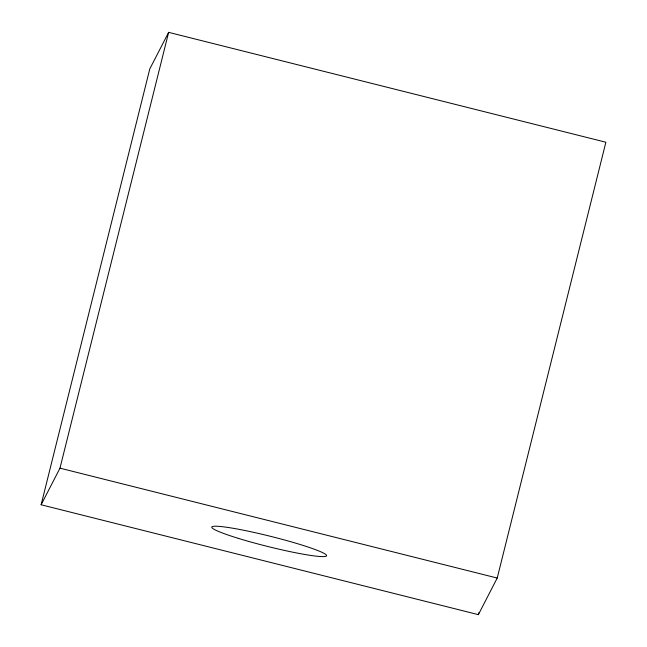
<?xml version="1.0" encoding="UTF-8"?>
<svg xmlns="http://www.w3.org/2000/svg" width="647" height="647" viewBox="0 0 647 647"><rect width="100%" height="100%" fill="white"/><g stroke="black" fill="none" stroke-linecap="round" stroke-linejoin="round"><path stroke-width="0.97" d="M41.117 504.765L149.78 68.954L168.632 32.35L605.883 142.235L497.219 578.046L478.368 614.65L41.117 504.765L59.977 468.161L168.632 32.35M478.368 614.65L478.853 612.693M59.977 468.161L497.219 578.046M238.331 538.361A59.184 5.265 14 0 0 326.557 555.83A59.184 5.265 14 0 0 242.617 530.039A59.184 5.265 14 0 0 238.331 538.361"/></g></svg>
